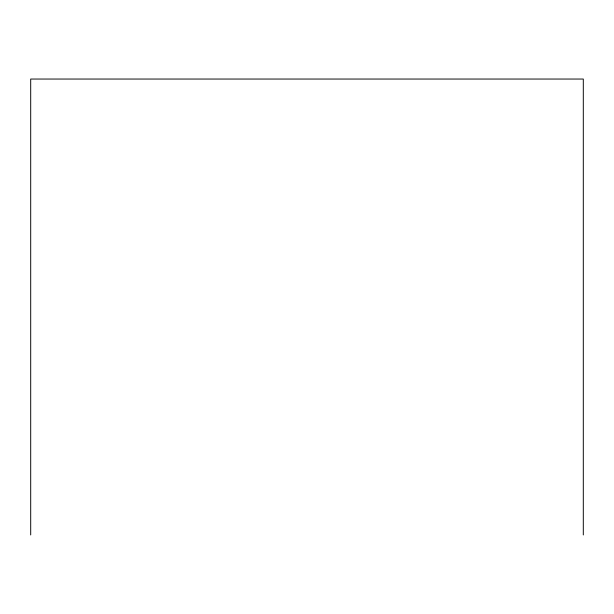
<?xml version="1.0" encoding="UTF-8"?>
<svg xmlns="http://www.w3.org/2000/svg" width="614" height="614" viewBox="0 0 614 614"><rect width="100%" height="100%" fill="white"/><g stroke="black" fill="none" stroke-linecap="round" stroke-linejoin="round"><path stroke-width="0.92" d="M583.3 534.955L583.3 79.045L30.7 79.045L30.7 534.955"/></g></svg>
